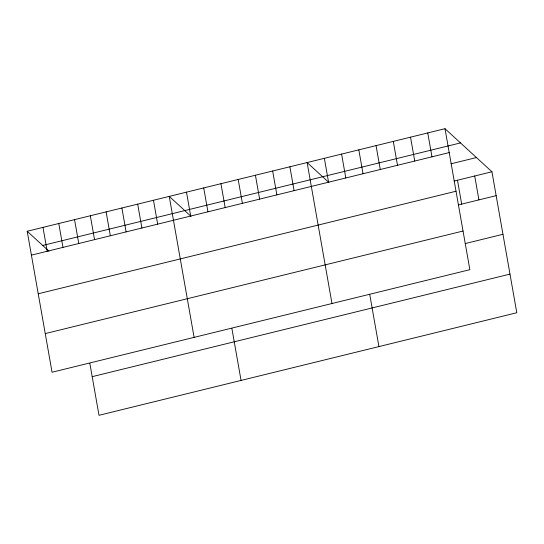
<?xml version="1.0" encoding="UTF-8"?>
<svg xmlns="http://www.w3.org/2000/svg" width="544" height="544" viewBox="0 0 544 544"><rect width="100%" height="100%" fill="white"/><g stroke="black" fill="none" stroke-linecap="round" stroke-linejoin="round"><path stroke-width="0.82" d="M444.999 128.704L469.853 269.681L52.061 372.232L27.2 231.254L444.999 128.704L491.939 171.768L516.8 312.746L99.001 415.296L89.848 363.385M42.69 245.466L460.489 142.916M31.409 255.136L449.208 152.585M451.01 163.798L476.449 157.556M454.192 181.036L491.939 171.768M38.223 293.78L456.022 191.23M458.402 204.918L496.155 195.656M45.247 333.588L463.039 231.037M465.215 243.562L502.969 234.294M92.188 376.659L509.986 274.108M328.889 182.512L307.122 162.547L331.983 303.518M191.012 216.349L169.252 196.384L194.106 337.362M27.2 231.254L48.96 251.219M474.708 175.998L478.917 199.886M457.477 180.227L461.686 204.116M427.761 132.933L431.97 156.815M410.53 137.163L414.739 161.044M393.292 141.392L397.508 165.274M376.06 145.622L380.27 169.51M358.822 149.852L363.038 173.74M369.777 294.678L378.93 346.589M341.591 154.081L345.8 177.97M324.36 158.311L328.569 182.199M289.891 166.777L294.1 190.658M272.653 171.006L276.869 194.888M255.422 175.236L259.631 199.118M238.184 179.466L242.4 203.347M220.952 183.695L225.162 207.577M231.9 328.522L241.053 380.433M203.721 187.925L207.93 211.813M186.483 192.154L190.699 216.043M153.469 200.26L157.678 224.142M137.686 204.136L141.896 228.018M121.904 208.012L126.113 231.894M106.114 211.881L110.33 235.77M90.331 215.757L94.547 239.639M74.548 219.633L78.764 243.515M58.766 223.502L62.982 247.391M42.983 227.378L47.192 251.267"/></g></svg>
